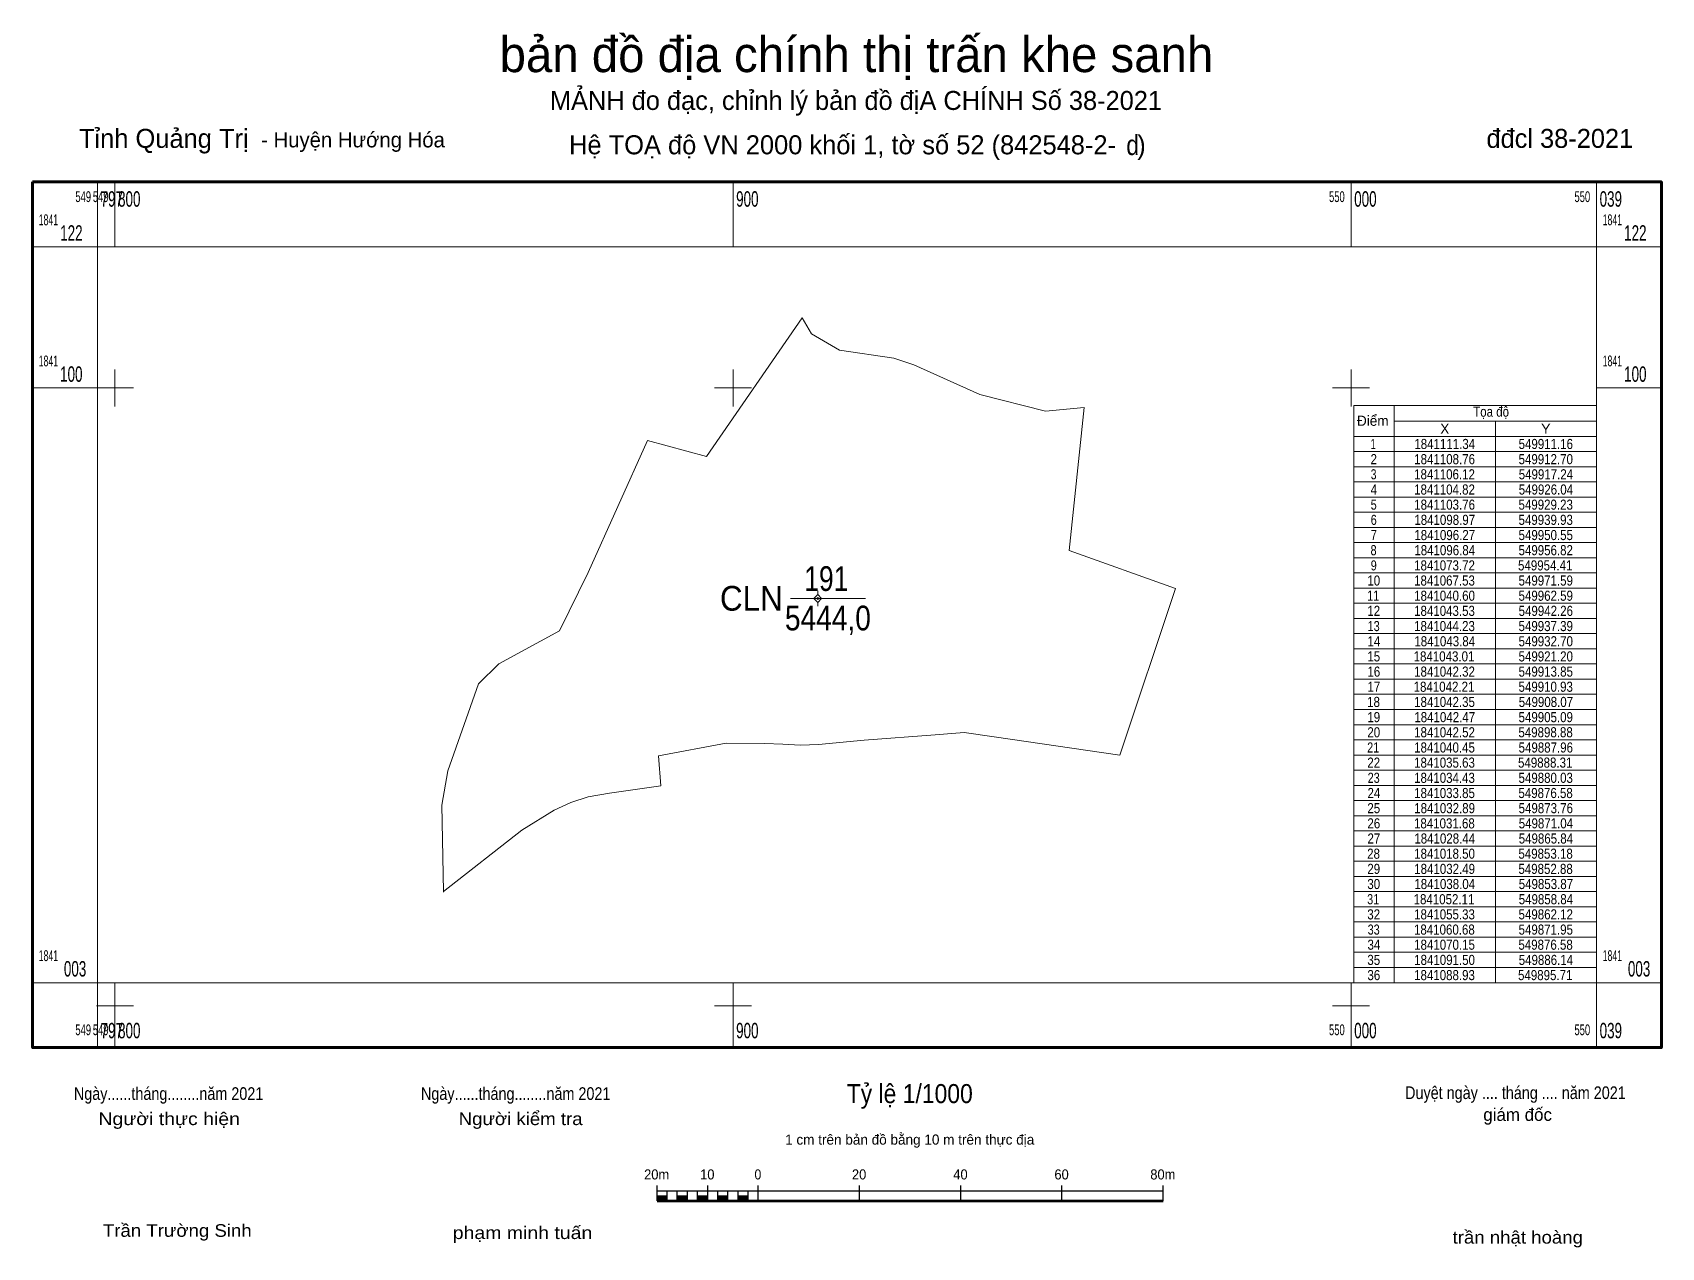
# Model space of a CAD drawing. Header units: metres. Extents: x 549787 to 550050, y 1840961 to 1841158.
import ezdxf
from ezdxf.enums import TextEntityAlignment as Align

# ---------------------------------------------------------------- set-up
doc = ezdxf.new("R2010")
doc.units = ezdxf.units.M
doc.header["$LTSCALE"] = 0.65
for name, color, linetype, lineweight in [('10', 7, 'Continuous', 13), ('11', 7, 'Continuous', 13), ('13', 7, 'Continuous', 13), ('2', 7, 'Continuous', 25), ('63', 7, 'Continuous', 13)]:
    doc.layers.add(name, color=color, linetype=linetype, lineweight=lineweight)
doc.layers.add('4', color=7, linetype='Continuous')

msp = doc.modelspace()

# ---------------------------------------------------------------- hatches: boundary and pattern name
at = {"layer": '11'}
msp.add_hatch(color=256, dxfattribs=at).paths.add_polyline_path([(549913.862, 1841065.925, 1), (549913.562, 1841065.925, 1)])
at = {"layer": '2'}
for points in [[(549887.71, 1840968.44), (549889.35, 1840968.44), (549889.35, 1840969.26), (549887.71, 1840969.26)], [(549890.98, 1840968.44), (549892.62, 1840968.44), (549892.62, 1840969.26), (549890.98, 1840969.26)], [(549894.26, 1840968.44), (549895.9, 1840968.44), (549895.9, 1840969.26), (549894.26, 1840969.26)], [(549897.54, 1840968.44), (549899.17, 1840968.44), (549899.17, 1840969.26), (549897.54, 1840969.26)], [(549900.81, 1840968.44), (549902.45, 1840968.44), (549902.45, 1840969.26), (549900.81, 1840969.26)]]:
    msp.add_hatch(color=256, dxfattribs=at).paths.add_polyline_path(points)

# ---------------------------------------------------------------- linework, layer by layer
at = {"layer": '10'}
msp.add_line((549853.18, 1841018.5), (549853.18, 1841018.4), dxfattribs=at)
msp.add_lwpolyline([(549853.18, 1841018.5), (549852.88, 1841032.49), (549853.87, 1841038.04), (549858.84, 1841052.11), (549862.12, 1841055.33), (549871.95, 1841060.68), (549876.58, 1841070.15), (549886.14, 1841091.5), (549895.71, 1841088.93), (549911.16, 1841111.34), (549912.7, 1841108.76), (549917.24, 1841106.12), (549926.04, 1841104.82), (549929.23, 1841103.76), (549939.93, 1841098.97), (549950.55, 1841096.27), (549956.82, 1841096.84), (549954.41, 1841073.72), (549971.59, 1841067.53), (549962.58, 1841040.6), (549942.26, 1841043.53), (549937.39, 1841044.23), (549932.7, 1841043.84), (549921.2, 1841043.01), (549913.85, 1841042.32), (549910.93, 1841042.21), (549908.06, 1841042.35), (549905.09, 1841042.47), (549898.88, 1841042.52), (549887.96, 1841040.45), (549888.31, 1841035.63), (549880.03, 1841034.42), (549876.58, 1841033.85), (549873.76, 1841032.89), (549871.04, 1841031.68), (549865.84, 1841028.44)], close=True, dxfattribs=at)
at = {"layer": '11'}
for p, q in [((549913.71, 1841067.18), (549913.71, 1841066.55)), ((549913.09, 1841065.93), (549912.46, 1841065.93)), ((549913.71, 1841065.3), (549913.71, 1841064.68)), ((549914.96, 1841065.93), (549914.34, 1841065.93))]:
    msp.add_line(p, q, dxfattribs=at)
msp.add_lwpolyline([(549913.71, 1841066.55), (549913.09, 1841065.93), (549913.71, 1841065.3), (549914.34, 1841065.93)], close=True, dxfattribs=at)
msp.add_circle((549913.712, 1841065.925), 0.15, dxfattribs=at)
at = {"layer": '13'}
msp.add_line((549909.32, 1841065.95), (549921.46, 1841065.95), dxfattribs=at)
at = {"layer": '2'}
for p, q in [((549887.71, 1840968.44), (549887.71, 1840970.9)), ((549887.71, 1840970.08), (549969.6, 1840970.08)), ((549889.35, 1840968.44), (549889.35, 1840970.08)), ((549890.98, 1840968.44), (549890.98, 1840970.08)), ((549892.62, 1840968.44), (549892.62, 1840970.08)), ((549894.26, 1840968.44), (549894.26, 1840970.08)), ((549895.9, 1840968.44), (549895.9, 1840970.9)), ((549897.54, 1840968.44), (549897.54, 1840970.08)), ((549899.17, 1840968.44), (549899.17, 1840970.08)), ((549900.81, 1840968.44), (549900.81, 1840970.08)), ((549902.45, 1840968.44), (549902.45, 1840970.08)), ((549904.09, 1840968.44), (549904.09, 1840970.9)), ((549920.47, 1840968.44), (549920.47, 1840970.9)), ((549936.85, 1840968.44), (549936.85, 1840970.9)), ((549953.22, 1840968.44), (549953.22, 1840970.9)), ((549969.6, 1840968.44), (549969.6, 1840970.9))]:
    msp.add_line(p, q, dxfattribs=at)
at = {"layer": '2', "lineweight": 53}
msp.add_line((549887.71, 1840968.44), (549969.6, 1840968.44), dxfattribs=at)
at = {"layer": '2', "lineweight": 13}
for points in [[(549887.71, 1840968.44), (549889.35, 1840968.44), (549889.35, 1840969.26), (549887.71, 1840969.26)], [(549890.98, 1840968.44), (549892.62, 1840968.44), (549892.62, 1840969.26), (549890.98, 1840969.26)], [(549894.26, 1840968.44), (549895.9, 1840968.44), (549895.9, 1840969.26), (549894.26, 1840969.26)], [(549897.54, 1840968.44), (549899.17, 1840968.44), (549899.17, 1840969.26), (549897.54, 1840969.26)], [(549900.81, 1840968.44), (549902.45, 1840968.44), (549902.45, 1840969.26), (549900.81, 1840969.26)]]:
    msp.add_lwpolyline(points, close=True, dxfattribs=at)
at = {"layer": '63'}
for p, q in [((549797.17, 1841122.84), (549797.17, 1841133.34)), ((549800, 1841122.84), (549800, 1841133.34)), ((549900, 1841122.84), (549900, 1841133.34)), ((550000, 1841122.84), (550000, 1841133.34)), ((550039.71, 1841122.84), (550039.71, 1841133.34)), ((549797.17, 1841122.84), (549786.67, 1841122.84)), ((550039.71, 1841122.84), (550050.21, 1841122.84)), ((549800, 1841097), (549800, 1841103)), ((549800, 1841097), (549800, 1841103)), ((549900, 1841097), (549900, 1841103)), ((549900, 1841097), (549900, 1841103)), ((550000, 1841097), (550000, 1841103)), ((550000, 1841097), (550000, 1841103)), ((549797.17, 1841100), (549786.67, 1841100)), ((549797, 1841100), (549803, 1841100)), ((549797, 1841100), (549803, 1841100)), ((549897, 1841100), (549903, 1841100)), ((549897, 1841100), (549903, 1841100)), ((549997, 1841100), (550003, 1841100)), ((549997, 1841100), (550003, 1841100)), ((550039.71, 1841100), (550050.21, 1841100)), ((550000.42, 1841097.14), (550039.71, 1841097.14)), ((550000.42, 1841097.14), (550000.42, 1841003.75)), ((550006.97, 1841097.14), (550006.97, 1841003.75)), ((550039.71, 1841097.14), (550039.71, 1841003.75)), ((550006.97, 1841094.62), (550039.71, 1841094.62)), ((550023.34, 1841094.62), (550023.34, 1841003.75)), ((550000.42, 1841092.17), (550039.71, 1841092.17)), ((550000.42, 1841089.71), (550039.71, 1841089.71)), ((550000.42, 1841087.26), (550039.71, 1841087.26)), ((550000.42, 1841084.8), (550039.71, 1841084.8)), ((550000.42, 1841082.34), (550039.71, 1841082.34)), ((550000.42, 1841079.89), (550039.71, 1841079.89)), ((550000.42, 1841077.43), (550039.71, 1841077.43)), ((550000.42, 1841074.98), (550039.71, 1841074.98)), ((550000.42, 1841072.52), (550039.71, 1841072.52)), ((550000.42, 1841070.06), (550039.71, 1841070.06)), ((550000.42, 1841067.61), (550039.71, 1841067.61)), ((550000.42, 1841065.15), (550039.71, 1841065.15)), ((550000.42, 1841062.7), (550039.71, 1841062.7)), ((550000.42, 1841060.24), (550039.71, 1841060.24)), ((550000.42, 1841057.78), (550039.71, 1841057.78)), ((550000.42, 1841055.33), (550039.71, 1841055.33)), ((550000.42, 1841052.87), (550039.71, 1841052.87)), ((550000.42, 1841050.42), (550039.71, 1841050.42)), ((550000.42, 1841047.96), (550039.71, 1841047.96)), ((550000.42, 1841045.5), (550039.71, 1841045.5)), ((550000.42, 1841043.05), (550039.71, 1841043.05)), ((550000.42, 1841040.59), (550039.71, 1841040.59)), ((550000.42, 1841038.14), (550039.71, 1841038.14)), ((550000.42, 1841035.68), (550039.71, 1841035.68)), ((550000.42, 1841033.23), (550039.71, 1841033.23)), ((550000.42, 1841030.77), (550039.71, 1841030.77)), ((550000.42, 1841028.31), (550039.71, 1841028.31)), ((550000.42, 1841025.86), (550039.71, 1841025.86)), ((550000.42, 1841023.4), (550039.71, 1841023.4)), ((550000.42, 1841020.95), (550039.71, 1841020.95)), ((550000.42, 1841018.49), (550039.71, 1841018.49)), ((550000.42, 1841016.03), (550039.71, 1841016.03)), ((550000.42, 1841013.58), (550039.71, 1841013.58)), ((550000.42, 1841011.12), (550039.71, 1841011.12)), ((550000.42, 1841008.67), (550039.71, 1841008.67)), ((550000.42, 1841006.21), (550039.71, 1841006.21)), ((549797.17, 1841003.75), (549786.67, 1841003.75)), ((549797.17, 1841003.75), (549797.17, 1840993.25)), ((549800, 1841003.75), (549800, 1840993.25)), ((549900, 1841003.75), (549900, 1840993.25)), ((550000, 1841003.75), (550000, 1840993.25)), ((550000.42, 1841003.75), (550039.71, 1841003.75)), ((550039.71, 1841003.75), (550039.71, 1840993.25)), ((550039.71, 1841003.75), (550050.21, 1841003.75)), ((549800, 1840997), (549800, 1841003)), ((549900, 1840997), (549900, 1841003)), ((550000, 1840997), (550000, 1841003)), ((549797, 1841000), (549803, 1841000)), ((549897, 1841000), (549903, 1841000)), ((549997, 1841000), (550003, 1841000))]:
    msp.add_line(p, q, dxfattribs=at)
at = {"layer": '63', "lineweight": 70}
msp.add_lwpolyline([(549786.67, 1841133.34), (550050.21, 1841133.34), (550050.21, 1840993.25), (549786.67, 1840993.25)], close=True, dxfattribs=at)
at = {"layer": '63'}
msp.add_lwpolyline([(549797.17, 1841122.84), (550039.71, 1841122.84), (550039.71, 1841003.75), (549797.17, 1841003.75)], close=True, dxfattribs=at)

# ---------------------------------------------------------------- texts
at = {"layer": '13', "width": 0.8}
msp.add_text('191', height=4, dxfattribs=at).set_placement((549915.095, 1841067.15), align=Align.CENTER)
at = {"layer": '2'}
for s, height, p in [('bản đồ địa chính thị trấn khe sanh', 5.731, (549919.965, 1841151.12)), ('MẢNH đo đạc, chỉnh lý bản đồ địA CHÍNH Số 38-2021', 3.07, (549919.89, 1841145)), ('Hệ TOẠ độ VN 2000 khối 1, tờ số 52 (842548-2-   )', 3.078, (549920.12, 1841137.82)), ('giám đốc', 2.047, (550026.945, 1840981.38)), ('1 cm trên bản đồ bằng 10 m trên thực địa', 1.638, (549928.585, 1840977.54))]:
    msp.add_text(s, height=height, dxfattribs=at).set_placement(p, align=Align.CENTER)
for s, height, p in [('Tỉnh Quảng Trị ', 3.078, (549794.17, 1841138.86)), ('- Huyện Hướng Hóa', 2.456, (549823.65, 1841138.94))]:
    msp.add_text(s, height=height, dxfattribs=at).set_placement(p)
msp.add_text(' đđcl 38-2021', height=3.07, dxfattribs=at).set_placement((550045.64, 1841138.86), align=Align.RIGHT)
at = {"layer": '2', "width": 0.95}
msp.add_text('CLN', height=4, dxfattribs=at).set_placement((549908.05, 1841063.96), align=Align.RIGHT)
at = {"layer": '2'}
for s, height, width, p in [('Ngày......tháng........năm 2021', 2.047, 0.85, (549808.675, 1840984.78)), ('Ngày......tháng........năm 2021', 2.047, 0.85, (549864.835, 1840984.78)), ('Tỷ lệ 1/1000', 3.079, 0.9, (549928.595, 1840984.26)), ('Duyệt ngày .... tháng .... năm 2021', 2.047, 0.85, (550026.59, 1840984.92)), ('Người thực hiện', 2.047, 1.15, (549808.77, 1840980.7)), ('Người kiểm tra', 2.047, 1.1, (549865.635, 1840980.7)), ('20m', 1.638, 0.95, (549887.64, 1840971.9)), ('10', 1.638, 0.95, (549895.84, 1840971.9)), ('0', 1.638, 0.9, (549904.025, 1840971.9)), ('20', 1.638, 0.95, (549920.4, 1840971.9)), ('40', 1.638, 0.95, (549936.8, 1840971.9)), ('60', 1.638, 0.95, (549953.16, 1840971.9)), ('80m', 1.638, 0.95, (549969.54, 1840971.9)), ('Trần Trường Sinh', 2.047, 1.1, (549810.085, 1840962.62)), ('phạm minh tuấn', 2.047, 1.15, (549865.94, 1840962.26)), ('trần nhật hoàng', 2.047, 1.1, (550026.965, 1840961.52))]:
    msp.add_text(s, height=height, dxfattribs=dict(at, width=width)).set_placement(p, align=Align.CENTER)
at = {"layer": '4', "width": 0.85}
msp.add_text('5444,0', height=4, dxfattribs=at).set_placement((549915.35, 1841060.77), align=Align.CENTER)
at = {"layer": '63'}
for s, height, width, p in [('d', 3.24, 0.85, (549964.66, 1841137.7)), ('Tọa độ', 1.637, 0.85, (550022.655, 1841095.35)), ('Y', 1.637, 1.05, (550031.51, 1841092.58)), ('1', 1.637, 0.7, (550003.58, 1841090.12)), ('1841111.34', 1.637, 0.85, (550015.15, 1841090.12)), ('549911.16', 1.637, 0.85, (550031.505, 1841090.12)), ('2', 1.637, 0.85, (550003.67, 1841087.66)), ('1841108.76', 1.637, 0.85, (550015.135, 1841087.66)), ('549912.70', 1.637, 0.85, (550031.5, 1841087.66)), ('3', 1.637, 0.75, (550003.645, 1841085.21)), ('1841106.12', 1.637, 0.85, (550015.12, 1841085.21)), ('549917.24', 1.637, 0.85, (550031.52, 1841085.21)), ('4', 1.637, 0.85, (550003.68, 1841082.75)), ('1841104.82', 1.637, 0.85, (550015.12, 1841082.75)), ('549926.04', 1.637, 0.85, (550031.52, 1841082.75)), ('5', 1.637, 0.8, (550003.66, 1841080.3)), ('1841103.76', 1.637, 0.85, (550015.135, 1841080.3)), ('549929.23', 1.637, 0.85, (550031.49, 1841080.3)), ('6', 1.637, 0.8, (550003.665, 1841077.84)), ('1841098.97', 1.637, 0.85, (550015.15, 1841077.84)), ('549939.93', 1.637, 0.85, (550031.49, 1841077.84)), ('7', 1.637, 0.8, (550003.68, 1841075.38)), ('1841096.27', 1.637, 0.85, (550015.15, 1841075.38)), ('549950.55', 1.637, 0.85, (550031.5, 1841075.38)), ('8', 1.637, 0.8, (550003.64, 1841072.93)), ('9', 1.637, 0.8, (550003.665, 1841070.47)), ('1841073.72', 1.637, 0.85, (550015.12, 1841070.47)), ('1841096.84', 1.637, 0.85, (550015.15, 1841072.93)), ('549954.41', 1.637, 0.85, (550031.41, 1841070.47)), ('549956.82', 1.637, 0.85, (550031.495, 1841072.93)), ('10', 1.637, 0.85, (550003.665, 1841068.02)), ('1841067.53', 1.637, 0.85, (550015.115, 1841068.02)), ('549971.59', 1.637, 0.85, (550031.495, 1841068.02)), ('11', 1.637, 0.8, (550003.575, 1841065.56)), ('1841040.60', 1.637, 0.85, (550015.125, 1841065.56)), ('549962.59', 1.637, 0.85, (550031.495, 1841065.56)), ('12', 1.637, 0.85, (550003.66, 1841063.11)), ('1841043.53', 1.637, 0.85, (550015.115, 1841063.11)), ('549942.26', 1.637, 0.85, (550031.505, 1841063.11)), ('13', 1.637, 0.8, (550003.655, 1841060.65)), ('1841044.23', 1.637, 0.85, (550015.115, 1841060.65)), ('549937.39', 1.637, 0.85, (550031.495, 1841060.65)), ('14', 1.637, 0.85, (550003.69, 1841058.19)), ('1841043.84', 1.637, 0.85, (550015.15, 1841058.19)), ('549932.70', 1.637, 0.85, (550031.5, 1841058.19)), ('15', 1.637, 0.85, (550003.665, 1841055.74)), ('1841043.01', 1.637, 0.85, (550015.035, 1841055.74)), ('549921.20', 1.637, 0.85, (550031.5, 1841055.74)), ('16', 1.637, 0.85, (550003.675, 1841053.28)), ('1841042.32', 1.637, 0.85, (550015.12, 1841053.28)), ('549913.85', 1.637, 0.85, (550031.5, 1841053.28)), ('17', 1.637, 0.85, (550003.69, 1841050.83)), ('1841042.21', 1.637, 0.85, (550015.035, 1841050.83)), ('549910.93', 1.637, 0.85, (550031.49, 1841050.83)), ('18', 1.637, 0.85, (550003.635, 1841048.37)), ('1841042.35', 1.637, 0.85, (550015.12, 1841048.37)), ('549908.07', 1.637, 0.85, (550031.52, 1841048.37)), ('19', 1.637, 0.85, (550003.665, 1841045.91)), ('1841042.47', 1.637, 0.85, (550015.15, 1841045.91)), ('549905.09', 1.637, 0.85, (550031.495, 1841045.91)), ('20', 1.637, 0.85, (550003.665, 1841043.46)), ('1841042.52', 1.637, 0.85, (550015.12, 1841043.46)), ('549898.88', 1.637, 0.85, (550031.47, 1841043.46)), ('21', 1.637, 0.8, (550003.575, 1841041)), ('1841040.45', 1.637, 0.85, (550015.12, 1841041)), ('549887.96', 1.637, 0.85, (550031.505, 1841041)), ('22', 1.637, 0.85, (550003.66, 1841038.55)), ('23', 1.637, 0.8, (550003.655, 1841036.09)), ('1841035.63', 1.637, 0.85, (550015.115, 1841038.55)), ('1841034.43', 1.637, 0.85, (550015.115, 1841036.09)), ('549888.31', 1.637, 0.85, (550031.41, 1841038.55)), ('549880.03', 1.637, 0.85, (550031.49, 1841036.09)), ('24', 1.637, 0.85, (550003.69, 1841033.63)), ('1841033.85', 1.637, 0.85, (550015.12, 1841033.63)), ('549876.58', 1.637, 0.85, (550031.47, 1841033.63)), ('25', 1.637, 0.85, (550003.665, 1841031.18)), ('1841032.89', 1.637, 0.85, (550015.135, 1841031.18)), ('549873.76', 1.637, 0.85, (550031.505, 1841031.18)), ('26', 1.637, 0.85, (550003.675, 1841028.72)), ('1841031.68', 1.637, 0.85, (550015.095, 1841028.72)), ('549871.04', 1.637, 0.85, (550031.52, 1841028.72)), ('27', 1.637, 0.85, (550003.69, 1841026.27)), ('1841028.44', 1.637, 0.85, (550015.15, 1841026.27)), ('549865.84', 1.637, 0.85, (550031.52, 1841026.27)), ('28', 1.637, 0.85, (550003.635, 1841023.81)), ('1841018.50', 1.637, 0.85, (550015.125, 1841023.81)), ('549853.18', 1.637, 0.85, (550031.47, 1841023.81)), ('29', 1.637, 0.85, (550003.665, 1841021.35)), ('1841032.49', 1.637, 0.85, (550015.135, 1841021.35)), ('549852.88', 1.637, 0.85, (550031.47, 1841021.35)), ('30', 1.637, 0.85, (550003.665, 1841018.9)), ('1841038.04', 1.637, 0.85, (550015.15, 1841018.9)), ('549853.87', 1.637, 0.85, (550031.52, 1841018.9)), ('31', 1.637, 0.8, (550003.575, 1841016.44)), ('1841052.11', 1.637, 0.85, (550015.035, 1841016.44)), ('549858.84', 1.637, 0.85, (550031.52, 1841016.44)), ('32', 1.637, 0.85, (550003.66, 1841013.99)), ('1841055.33', 1.637, 0.85, (550015.115, 1841013.99)), ('549862.12', 1.637, 0.85, (550031.495, 1841013.99)), ('33', 1.637, 0.8, (550003.655, 1841011.53)), ('1841060.68', 1.637, 0.85, (550015.095, 1841011.53)), ('549871.95', 1.637, 0.85, (550031.5, 1841011.53)), ('34', 1.637, 0.85, (550003.69, 1841009.08)), ('1841070.15', 1.637, 0.85, (550015.12, 1841009.08)), ('549876.58', 1.637, 0.85, (550031.47, 1841009.08)), ('35', 1.637, 0.85, (550003.665, 1841006.62)), ('1841091.50', 1.637, 0.85, (550015.125, 1841006.62)), ('549886.14', 1.637, 0.85, (550031.52, 1841006.62)), ('36', 1.637, 0.85, (550003.675, 1841004.16)), ('1841088.93', 1.637, 0.85, (550015.115, 1841004.16)), ('549895.71', 1.637, 0.85, (550031.41, 1841004.16))]:
    msp.add_text(s, height=height, dxfattribs=dict(at, width=width)).set_placement(p, align=Align.CENTER)
at = {"layer": '63', "width": 0.65}
for s, height, p in [('549', 1.75, (549796.13, 1841130.09)), ('549', 1.75, (549798.96, 1841130.09)), ('550', 1.75, (549998.97, 1841130.09)), ('550', 1.75, (550038.68, 1841130.09)), ('122', 2.5, (549794.76, 1841123.84)), ('122', 2.5, (550047.8, 1841123.84)), ('100', 2.5, (549794.75, 1841101)), ('100', 2.5, (550047.8, 1841101)), ('003', 2.5, (549795.36, 1841004.75)), ('003', 2.5, (550048.41, 1841004.75)), ('549', 1.75, (549796.13, 1840995.25)), ('549', 1.75, (549798.96, 1840995.25)), ('550', 1.75, (549998.97, 1840995.25)), ('550', 1.75, (550038.68, 1840995.25))]:
    msp.add_text(s, height=height, dxfattribs=at).set_placement(p, align=Align.RIGHT)
at = {"layer": '63'}
for s, height, width, p in [('797', 2.5, 0.65, (549797.67, 1841129.34)), ('800', 2.5, 0.65, (549800.5, 1841129.34)), ('900', 2.5, 0.65, (549900.5, 1841129.34)), ('000', 2.5, 0.65, (550000.5, 1841129.34)), ('039', 2.5, 0.65, (550040.21, 1841129.34)), ('1841', 1.75, 0.6, (549787.67, 1841126.34)), ('1841', 1.75, 0.6, (550040.71, 1841126.34)), ('1841', 1.75, 0.6, (549787.67, 1841103.5)), ('1841', 1.75, 0.6, (550040.71, 1841103.5)), ('1841', 1.75, 0.6, (549787.67, 1841007.25)), ('1841', 1.75, 0.6, (550040.71, 1841007.25)), ('797', 2.5, 0.65, (549797.67, 1840994.75)), ('800', 2.5, 0.65, (549800.5, 1840994.75)), ('900', 2.5, 0.65, (549900.5, 1840994.75)), ('000', 2.5, 0.65, (550000.5, 1840994.75)), ('039', 2.5, 0.65, (550040.21, 1840994.75))]:
    msp.add_text(s, height=height, dxfattribs=dict(at, width=width)).set_placement(p)
for s, p in [('Điểm', (550003.51, 1841093.88)), ('X', (550015.16, 1841092.58))]:
    msp.add_text(s, height=1.637, dxfattribs=at).set_placement(p, align=Align.CENTER)

doc.saveas('drawing.dxf')
